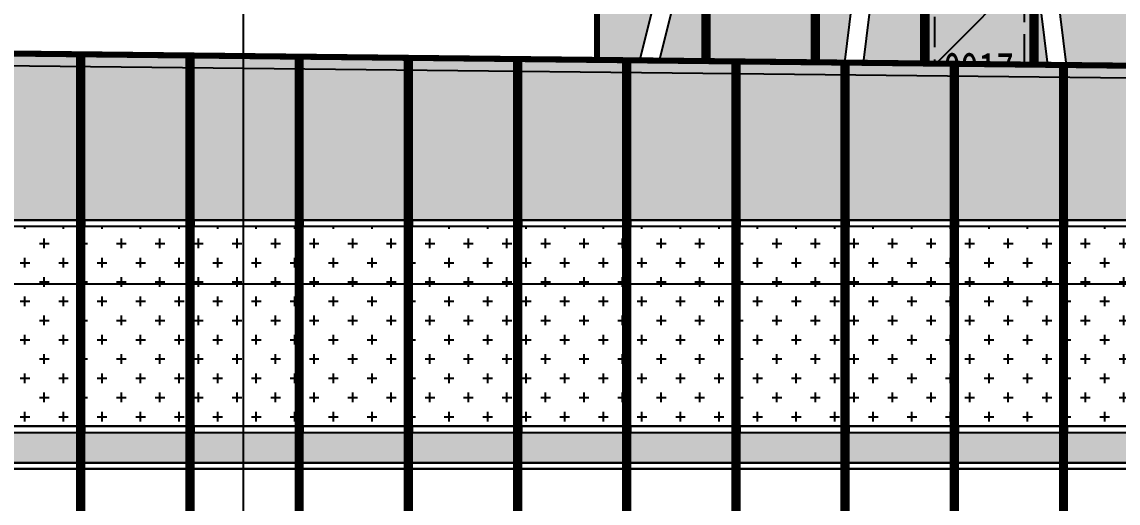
# Model space of a CAD drawing. Extents: x -483182 to 812890, y -390528 to -214858.
# Drawn here: x -4930 to 4095, y -313838 to -309870 of the extents above; entities that cross this region are included whole.
import ezdxf
from ezdxf.xclip import XClip

# ---------------------------------------------------------------- set-up
doc = ezdxf.new("R2010")
doc.units = 0
doc.header["$LTSCALE"] = 1000
doc.header["$MEASUREMENT"] = 0
doc.header["$XCLIPFRAME"] = 0
doc.linetypes.add('DASH', pattern=[0.35, 0.25, -0.1])
doc.layers.add('04-不打印_辅助线', color=165, linetype='Continuous', plot=False)
for name, color, linetype in [('05-填充_156', 156, 'Continuous'), ('05-填充_168', 168, 'Continuous'), ('05-填充_18', 18, 'Continuous'), ('05-填充_天正', 14, 'Continuous'), ('A-C_幕墙龙骨', 133, 'Continuous'), ('A-C_窗', 140, 'Continuous'), ('D-铝板', 181, 'Continuous'), ('E-立面轮廓', 241, 'Continuous')]:
    doc.layers.add(name, color=color, linetype=linetype)
doc.styles.get("Standard").update_dxf_attribs({"font": 'STXIHEI_0.TTF', "width": 0.75})
pattern_1 = [(0, (-32250.00310377719, 317429.4292192667), (158.75, 158.75), [79.375, -238.125]), (90, (-32210.31560377719, 317389.7417192667), (-158.75, 158.75), [79.375, -238.125])]
pattern_2 = [(0, (-32250.00310377718, 317429.4292192667), (158.75, 158.75), [79.375, -238.125]), (90, (-32210.31560377718, 317389.7417192667), (-158.75, 158.75), [79.375, -238.125])]

# ---------------------------------------------------------------- blocks, each defined once
blk = doc.blocks.new('kutfytd')
at = {"layer": '05-填充_18', "const_width": 60}
for points in [[(19070.99999999999, -7650), (19070.99999999999, -207.9389237212599)], [(19970, -7650), (19970, -217.7410889158491)], [(20868.99999999999, -7650), (20868.99999999999, -227.5432541103801)], [(21767.99999999999, -7650), (21767.99999999999, -237.3454193049693)], [(22666.99999999999, -7650), (22666.99999999999, -247.1475844995002)], [(23565.99999999999, -7650), (23565.99999999999, -256.9497496940894)], [(24465, -7650), (24465, -266.7519148886204)], [(25363.99999999999, -7650), (25363.99999999999, -276.5540800832096)], [(26262.99999999999, -7650), (26262.99999999999, -286.3562452777405)], [(27161.99999999999, -7650), (27161.99999999999, -296.1584104723297)]]:
    blk.add_lwpolyline(points, dxfattribs=at)
at = {"layer": 'A-C_幕墙龙骨'}
for p, q in [((19040.99999999999, -7650), (19040.99999999999, -207.6118214344606)), ((19100.99999999999, -7650), (19100.99999999999, -208.2660260081175)), ((19939.99999999999, -7650), (19939.99999999999, -217.4139866290498)), ((19999.99999999999, -7650), (19999.99999999999, -218.0681912026484)), ((20838.99999999999, -7650), (20838.99999999999, -227.2161518235807)), ((20898.99999999999, -7650), (20898.99999999999, -227.8703563972376)), ((21737.99999999999, -7650), (21737.99999999999, -237.0183170181699)), ((21797.99999999999, -7650), (21797.99999999999, -237.6725215917686)), ((22636.99999999999, -7650), (22636.99999999999, -246.8204822127009)), ((22696.99999999999, -7650), (22696.99999999999, -247.4746867862996)), ((23535.99999999999, -7650), (23535.99999999999, -256.6226474072901)), ((23595.99999999999, -7650), (23595.99999999999, -257.2768519808888)), ((24434.99999999999, -7650), (24434.99999999999, -266.424812601821)), ((24494.99999999999, -7650), (24494.99999999999, -267.0790171754197)), ((25333.99999999999, -7650), (25333.99999999999, -276.2269777964102)), ((25333.99999999999, -7650), (25333.99999999999, -276.2269777964102)), ((25393.99999999999, -7650), (25393.99999999999, -276.8811823700089)), ((25393.99999999999, -7650), (25393.99999999999, -276.8811823700089)), ((26232.99999999999, -7650), (26232.99999999999, -286.0291429909412)), ((26232.99999999999, -7650), (26232.99999999999, -286.0291429909412)), ((26292.99999999999, -7650), (26292.99999999999, -286.6833475645399)), ((26292.99999999999, -7650), (26292.99999999999, -286.6833475645399)), ((27131.99999999999, -7650), (27131.99999999999, -295.8313081855304)), ((27191.99999999999, -7650), (27191.99999999999, -296.4855127591291))]:
    blk.add_line(p, q, dxfattribs=at)
blk = doc.blocks.new('*U722')
blk.add_lwpolyline([(0, 0), (839.9999999999998, 0), (839.9999999999998, 1700), (0, 1700)], close=True)
blk.add_lwpolyline([(839.9999999999998, 1700), (0, 850), (839.9999999999998, 0)])
at = {"linetype": 'DASH'}
blk.add_lwpolyline([(50, 50), (789.9999999999998, 50), (789.9999999999998, 1650), (50, 1650)], close=True, dxfattribs=at)
at = {"layer": '04-不打印_辅助线', "width": 0.75}
blk.add_text('0917', height=285.4257641921397, dxfattribs=at).set_placement((121.4108805432404, 722.9881153245224))
blk = doc.blocks.new('A$C39D70C58')
at = {"layer": '05-填充_18'}
h = blk.add_hatch(color=256, dxfattribs=at)
h.dxf.hatch_style = 1
h.paths.add_polyline_path([(33730.82967362576, -4574.68333944201), (33150.91253644269, 2053.799869828217), (32996.50235823845, 2040.290729702334), (33575.0830093422, -4572.916373779066)])
h.paths.add_polyline_path([(30614.83913494795, -4573.058898780961), (32370.00000000003, 1977.290625049383), (32220.28149692522, 2017.407577040256), (30454.85765748983, -4571.243888625351)])
h.paths.add_polyline_path([(23895.25414885566, -4576.863637870818), (22230.31497377669, 1636.773955035605), (22080.59647070192, 1596.657003044733), (23734.29704456148, -4575.037559105025)])
h.paths.add_polyline_path([(21918.13758581682, -4577.625393754977), (21377.34100475564, 1603.707812929701), (21222.9308265514, 1590.198672803817), (21762.31910480265, -4575.037559105025)])
h.paths.add_polyline_path([(18644.4594366356, -4577.679666735581), (20163.11355795152, 1513.309327673924), (20012.71772037874, 1550.807221491938), (18485.37307550517, -4575.037559105025)])
h.paths.add_polyline_path([(15562.76617504613, -4577.257587180648), (13873.81126817537, 1312.828150036279), (13724.81570530494, 1270.104359884688), (15400.88317968063, -4575.037559105083)])
h.paths.add_polyline_path([(13475.06855620243, -4577.643180748855), (12653.86327694301, 1265.535999156011), (12500.37172628807, 1243.964168507198), (13318.17908622131, -4575.037559105083)])
h.paths.add_polyline_path([(10372.74420056901, -4577.3468238528), (10213.57485238735, -4575.037559105083), (11660.1891579291, 1227.01551574195), (11810.58499550188, 1189.517621923995)])
h.paths.add_polyline_path([(9420.611231942137, -4577.678633864387), (8215.172019941136, 1093.46697806177), (8063.559141827398, 1061.240665985039), (9261.587061968123, -4575.037559105083)])
h.paths.add_polyline_path([(5494.379026227936, -4577.760549499828), (7527.483766160716, 1008.148814855958), (7381.831409938895, 1061.161937071418), (5330.42255894604, -4575.037559105142)])
h.paths.add_polyline_path([(4050.162180543208, -4577.636432158586), (3376.867748006829, 905.9066744443262), (3223.023094502423, 887.0169262165437), (3893.679056110384, -4575.037559105142)])
h.paths.add_polyline_path([(2007.575330635445, -4577.625854448415), (2674.117937215648, 850.9280425506877), (2520.273283711242, 869.8177907784702), (1851.729110396525, -4575.037559105142)])
h.paths.add_polyline_path([(128.3171243199613, -4573.932647195586), (-30.76923681046173, -4571.29053956503), (1315.998430015054, 830.299540441134), (1466.39426758785, 792.8016466231784)])
h.paths.add_polyline_path([(16569.94946518991, 1392.492217795574), (15836.91113915099, -4577.625854448299), (15681.06491891207, -4575.037559105083), (16416.10481168551, 1411.381966023357)])
h.paths.add_polyline_path([(24576.6947180311, 1714.807182461838), (24730.5393715355, 1733.696930689621), (25505.37240665822, -4576.811731188034), (25348.99054277193, -4575.037559105025)])
h.paths.add_polyline_path([(33501.42309938351, 2030.43978963577), (33650.41866225394, 2073.163579787419), (35557.28593530616, -4576.872890742321), (35395.51324986925, -4575.037559104967)])
for points in [[(4050.162180543208, -4577.636432158586), (3376.867748006829, 905.9066744443262), (3223.023094502423, 887.0169262165437), (3893.679056110384, -4575.037559105142)], [(128.3171243199613, -4573.932647195586), (-30.76923681046173, -4571.29053956503), (1315.998430015054, 830.299540441134), (1466.39426758785, 792.8016466231784)], [(2007.575330635445, -4577.625854448415), (2674.117937215648, 850.9280425506877), (2520.273283711242, 869.8177907784702), (1851.729110396525, -4575.037559105142)]]:
    blk.add_lwpolyline(points, close=True)
blk = doc.blocks.new('thtsrhjuyt')
at = {"layer": '05-填充_18', "const_width": 60}
for points in [[(1800.000000000029, -5300), (1800.000000000029, 69.63826788624283)], [(2700.000000000029, -5300), (2700.000000000029, 104.4574018293642)], [(3600.000000000029, -5300), (3600.000000000029, 139.2765357725439)], [(900.0000000000291, -5300), (900.0000000000291, 34.81913394312141)]]:
    blk.add_lwpolyline(points, dxfattribs=at)
at = {"layer": 'A-C_幕墙龙骨'}
for points in [[(2670.000000000029, -5300), (2670.000000000029, 103.2967640312854)], [(2730.000000000029, -5300), (2730.000000000029, 105.6180396275013)], [(3570.000000000029, -5300), (3570.000000000029, 138.1158979744068)], [(3630.000000000029, -5300), (3630.000000000029, 140.4371735706227)], [(870.0000000000291, -5300), (870.0000000000291, 33.65849614504259)], [(930.0000000000291, -5300), (930.0000000000291, 35.97977174125845)], [(1770.000000000029, -5300), (1770.000000000029, 68.477630088164)], [(1830.000000000029, -5300), (1830.000000000029, 70.79890568437986)]]:
    blk.add_lwpolyline(points, dxfattribs=at)
at = {"layer": 'A-C_窗'}
blk.add_lwpolyline([(2.91038304567337e-11, -5300), (36187.00000000003, -5299.999999999825), (36187, 1400), (0, 0), (2.91038304567337e-11, -5300)], dxfattribs=at)
blk.add_blockref('*U722', (2730.000000000029, -4699.999999994936), dxfattribs=at)
at = {"layer": 'D-铝板'}
blk.add_blockref('A$C39D70C58', (0, -724.9624408948584), dxfattribs=at)
blk = doc.blocks.new('yktdujyfkiu22')
at = {"layer": '05-填充_156'}
h = blk.add_hatch(dxfattribs=at)
h.set_pattern_fill('CROSS', color=136, scale=100)
h.set_pattern_definition(pattern_1)
h.paths.add_polyline_path([(0, 5875.000000005064), (838.9999998811982, 5875.000000005064), (838.9999998811982, 4225.000000005064), (0, 4225.000000005064)])
h = blk.add_hatch(dxfattribs=at)
h.set_pattern_fill('CROSS', color=136, scale=100)
h.set_pattern_definition(pattern_1)
h.paths.add_polyline_path([(0, 875), (839, 875), (839, -150), (0, -150)])
at = {"layer": '05-填充_168'}
h = blk.add_hatch(color=256, dxfattribs=at)
h.dxf.hatch_style = 1
h.paths.add_polyline_path([(-1.187981979455799e-07, 4175.000000005064), (838.9999998811982, 4175.000000005064), (838.9999998811982, 3925.000000005064), (-1.187981979455799e-07, 3925.000000005064)])
h = blk.add_hatch(color=256, dxfattribs=at)
h.dxf.hatch_style = 1
h.paths.add_polyline_path([(0, 1175), (839, 1175), (839, 925), (0, 925)])
for points in [[(-1.781991159077734e-07, 5925.000000005064), (838.9999998217972, 5925.000000005064)], [(-1.781991159077734e-07, 5875.000000005064), (838.9999998217972, 5875.000000005064)], [(-1.781991159077734e-07, 5875.000000005064), (838.9999998217972, 5875.000000005064)], [(-1.187981979455799e-07, 4225.000000005064), (838.9999998811982, 4225.000000005064)], [(-1.187981979455799e-07, 4175.000000005064), (838.9999998811982, 4175.000000005064)], [(-1.187981979455799e-07, 3925.000000005064), (838.9999998811982, 3925.000000005064)], [(-1.187981979455799e-07, 3875.000000005064), (838.9999998811982, 3875.000000005064)], [(0, 1800), (839, 1800)], [(0, 1225), (839, 1225)], [(0, 1175), (839, 1175)], [(0, 925), (839, 925)], [(0, 875), (839, 875)]]:
    blk.add_lwpolyline(points)
for points in [[(-1.781991159077734e-07, 5875.000000005064), (838.9999998217972, 5875.000000005064), (838.9999998217972, 5925.000000005064), (-1.781991159077734e-07, 5925.000000005064)], [(0, 5875.000000005064), (838.9999998811982, 5875.000000005064), (838.9999998811982, 4225.000000005064), (0, 4225.000000005064)], [(-1.187981979455799e-07, 4175.000000005064), (838.9999998811982, 4175.000000005064), (838.9999998811982, 4225.000000005064), (-1.187981979455799e-07, 4225.000000005064)], [(-1.187981979455799e-07, 4175.000000005064), (838.9999998811982, 4175.000000005064), (838.9999998811982, 3925.000000005064), (-1.187981979455799e-07, 3925.000000005064)], [(838.9999998811982, 3875.000000005064), (-1.187981979455799e-07, 3875.000000005064), (-1.187981979455799e-07, 3925.000000005064), (838.9999998811982, 3925.000000005064)], [(0, 1175), (839, 1175), (839, 1225), (0, 1225)], [(0, 1175), (839, 1175), (839, 925), (0, 925)], [(839, 875), (0, 875), (0, 925), (839, 925)], [(0, 875), (839, 875), (839, -150), (0, -150)]]:
    blk.add_lwpolyline(points, close=True)
blk = doc.blocks.new('yktdujyfkiu21')
at = {"layer": '05-填充_156'}
h = blk.add_hatch(dxfattribs=at)
h.set_pattern_fill('CROSS', color=136, scale=100)
h.set_pattern_definition(pattern_1)
h.paths.add_polyline_path([(0, 5875.000000005064), (838.9999998811982, 5875.000000005064), (838.9999998811982, 4225.000000005064), (0, 4225.000000005064)])
h = blk.add_hatch(dxfattribs=at)
h.set_pattern_fill('CROSS', color=136, scale=100)
h.set_pattern_definition(pattern_1)
h.paths.add_polyline_path([(0, 875), (839, 875), (839, -150), (0, -150)])
at = {"layer": '05-填充_168'}
h = blk.add_hatch(color=256, dxfattribs=at)
h.dxf.hatch_style = 1
h.paths.add_polyline_path([(-1.187981979455799e-07, 4175.000000005064), (838.9999998811982, 4175.000000005064), (838.9999998811982, 3925.000000005064), (-1.187981979455799e-07, 3925.000000005064)])
h = blk.add_hatch(color=256, dxfattribs=at)
h.dxf.hatch_style = 1
h.paths.add_polyline_path([(0, 1175), (839, 1175), (839, 925), (0, 925)])
for points in [[(-1.781991159077734e-07, 5925.000000005064), (838.9999998217972, 5925.000000005064)], [(-1.781991159077734e-07, 5875.000000005064), (838.9999998217972, 5875.000000005064)], [(-1.781991159077734e-07, 5875.000000005064), (838.9999998217972, 5875.000000005064)], [(-1.187981979455799e-07, 4225.000000005064), (838.9999998811982, 4225.000000005064)], [(-1.187981979455799e-07, 4175.000000005064), (838.9999998811982, 4175.000000005064)], [(-1.187981979455799e-07, 3925.000000005064), (838.9999998811982, 3925.000000005064)], [(-1.187981979455799e-07, 3875.000000005064), (838.9999998811982, 3875.000000005064)], [(0, 1800), (839, 1800)], [(0, 1225), (839, 1225)], [(0, 1175), (839, 1175)], [(0, 925), (839, 925)], [(0, 875), (839, 875)]]:
    blk.add_lwpolyline(points)
for points in [[(-1.781991159077734e-07, 5875.000000005064), (838.9999998217972, 5875.000000005064), (838.9999998217972, 5925.000000005064), (-1.781991159077734e-07, 5925.000000005064)], [(0, 5875.000000005064), (838.9999998811982, 5875.000000005064), (838.9999998811982, 4225.000000005064), (0, 4225.000000005064)], [(-1.187981979455799e-07, 4175.000000005064), (838.9999998811982, 4175.000000005064), (838.9999998811982, 4225.000000005064), (-1.187981979455799e-07, 4225.000000005064)], [(-1.187981979455799e-07, 4175.000000005064), (838.9999998811982, 4175.000000005064), (838.9999998811982, 3925.000000005064), (-1.187981979455799e-07, 3925.000000005064)], [(838.9999998811982, 3875.000000005064), (-1.187981979455799e-07, 3875.000000005064), (-1.187981979455799e-07, 3925.000000005064), (838.9999998811982, 3925.000000005064)], [(0, 1175), (839, 1175), (839, 1225), (0, 1225)], [(0, 1175), (839, 1175), (839, 925), (0, 925)], [(839, 875), (0, 875), (0, 925), (839, 925)], [(0, 875), (839, 875), (839, -150), (0, -150)]]:
    blk.add_lwpolyline(points, close=True)
blk = doc.blocks.new('yktdujyfkiu23')
at = {"layer": '05-填充_156'}
h = blk.add_hatch(dxfattribs=at)
h.set_pattern_fill('CROSS', color=136, scale=100)
h.set_pattern_definition(pattern_1)
h.paths.add_polyline_path([(0, 5875.000000005064), (838.9999998811982, 5875.000000005064), (838.9999998811982, 4225.000000005064), (0, 4225.000000005064)])
h = blk.add_hatch(dxfattribs=at)
h.set_pattern_fill('CROSS', color=136, scale=100)
h.set_pattern_definition(pattern_1)
h.paths.add_polyline_path([(0, 875), (839, 875), (839, -150), (0, -150)])
at = {"layer": '05-填充_168'}
h = blk.add_hatch(color=256, dxfattribs=at)
h.dxf.hatch_style = 1
h.paths.add_polyline_path([(-1.187981979455799e-07, 4175.000000005064), (838.9999998811982, 4175.000000005064), (838.9999998811982, 3925.000000005064), (-1.187981979455799e-07, 3925.000000005064)])
h = blk.add_hatch(color=256, dxfattribs=at)
h.dxf.hatch_style = 1
h.paths.add_polyline_path([(0, 1175), (839, 1175), (839, 925), (0, 925)])
for points in [[(-1.781991159077734e-07, 5925.000000005064), (838.9999998217972, 5925.000000005064)], [(-1.781991159077734e-07, 5875.000000005064), (838.9999998217972, 5875.000000005064)], [(-1.781991159077734e-07, 5875.000000005064), (838.9999998217972, 5875.000000005064)], [(-1.187981979455799e-07, 4225.000000005064), (838.9999998811982, 4225.000000005064)], [(-1.187981979455799e-07, 4175.000000005064), (838.9999998811982, 4175.000000005064)], [(-1.187981979455799e-07, 3925.000000005064), (838.9999998811982, 3925.000000005064)], [(-1.187981979455799e-07, 3875.000000005064), (838.9999998811982, 3875.000000005064)], [(0, 1800), (839, 1800)], [(0, 1225), (839, 1225)], [(0, 1175), (839, 1175)], [(0, 925), (839, 925)], [(0, 875), (839, 875)]]:
    blk.add_lwpolyline(points)
for points in [[(-1.781991159077734e-07, 5875.000000005064), (838.9999998217972, 5875.000000005064), (838.9999998217972, 5925.000000005064), (-1.781991159077734e-07, 5925.000000005064)], [(0, 5875.000000005064), (838.9999998811982, 5875.000000005064), (838.9999998811982, 4225.000000005064), (0, 4225.000000005064)], [(-1.187981979455799e-07, 4175.000000005064), (838.9999998811982, 4175.000000005064), (838.9999998811982, 4225.000000005064), (-1.187981979455799e-07, 4225.000000005064)], [(-1.187981979455799e-07, 4175.000000005064), (838.9999998811982, 4175.000000005064), (838.9999998811982, 3925.000000005064), (-1.187981979455799e-07, 3925.000000005064)], [(838.9999998811982, 3875.000000005064), (-1.187981979455799e-07, 3875.000000005064), (-1.187981979455799e-07, 3925.000000005064), (838.9999998811982, 3925.000000005064)], [(0, 1175), (839, 1175), (839, 1225), (0, 1225)], [(0, 1175), (839, 1175), (839, 925), (0, 925)], [(839, 875), (0, 875), (0, 925), (839, 925)], [(0, 875), (839, 875), (839, -150), (0, -150)]]:
    blk.add_lwpolyline(points, close=True)
blk = doc.blocks.new('yktdujyfkiu24')
at = {"layer": '05-填充_156'}
h = blk.add_hatch(dxfattribs=at)
h.set_pattern_fill('CROSS', color=136, scale=100)
h.set_pattern_definition(pattern_1)
h.paths.add_polyline_path([(0, 5875.000000005064), (838.9999998811982, 5875.000000005064), (838.9999998811982, 4225.000000005064), (0, 4225.000000005064)])
h = blk.add_hatch(dxfattribs=at)
h.set_pattern_fill('CROSS', color=136, scale=100)
h.set_pattern_definition(pattern_1)
h.paths.add_polyline_path([(0, 875), (839, 875), (839, -150), (0, -150)])
at = {"layer": '05-填充_168'}
h = blk.add_hatch(color=256, dxfattribs=at)
h.dxf.hatch_style = 1
h.paths.add_polyline_path([(-1.187981979455799e-07, 4175.000000005064), (838.9999998811982, 4175.000000005064), (838.9999998811982, 3925.000000005064), (-1.187981979455799e-07, 3925.000000005064)])
h = blk.add_hatch(color=256, dxfattribs=at)
h.dxf.hatch_style = 1
h.paths.add_polyline_path([(0, 1175), (839, 1175), (839, 925), (0, 925)])
for points in [[(-1.781991159077734e-07, 5925.000000005064), (838.9999998217972, 5925.000000005064)], [(-1.781991159077734e-07, 5875.000000005064), (838.9999998217972, 5875.000000005064)], [(-1.781991159077734e-07, 5875.000000005064), (838.9999998217972, 5875.000000005064)], [(-1.187981979455799e-07, 4225.000000005064), (838.9999998811982, 4225.000000005064)], [(-1.187981979455799e-07, 4175.000000005064), (838.9999998811982, 4175.000000005064)], [(-1.187981979455799e-07, 3925.000000005064), (838.9999998811982, 3925.000000005064)], [(-1.187981979455799e-07, 3875.000000005064), (838.9999998811982, 3875.000000005064)], [(0, 1800), (839, 1800)], [(0, 1225), (839, 1225)], [(0, 1175), (839, 1175)], [(0, 925), (839, 925)], [(0, 875), (839, 875)]]:
    blk.add_lwpolyline(points)
for points in [[(-1.781991159077734e-07, 5875.000000005064), (838.9999998217972, 5875.000000005064), (838.9999998217972, 5925.000000005064), (-1.781991159077734e-07, 5925.000000005064)], [(0, 5875.000000005064), (838.9999998811982, 5875.000000005064), (838.9999998811982, 4225.000000005064), (0, 4225.000000005064)], [(-1.187981979455799e-07, 4175.000000005064), (838.9999998811982, 4175.000000005064), (838.9999998811982, 4225.000000005064), (-1.187981979455799e-07, 4225.000000005064)], [(-1.187981979455799e-07, 4175.000000005064), (838.9999998811982, 4175.000000005064), (838.9999998811982, 3925.000000005064), (-1.187981979455799e-07, 3925.000000005064)], [(838.9999998811982, 3875.000000005064), (-1.187981979455799e-07, 3875.000000005064), (-1.187981979455799e-07, 3925.000000005064), (838.9999998811982, 3925.000000005064)], [(0, 1175), (839, 1175), (839, 1225), (0, 1225)], [(0, 1175), (839, 1175), (839, 925), (0, 925)], [(839, 875), (0, 875), (0, 925), (839, 925)], [(0, 875), (839, 875), (839, -150), (0, -150)]]:
    blk.add_lwpolyline(points, close=True)
blk = doc.blocks.new('yktdujyfkiu25')
at = {"layer": '05-填充_156'}
h = blk.add_hatch(dxfattribs=at)
h.set_pattern_fill('CROSS', color=136, scale=100)
h.set_pattern_definition(pattern_1)
h.paths.add_polyline_path([(0, 5875.000000005064), (838.9999998811982, 5875.000000005064), (838.9999998811982, 4225.000000005064), (0, 4225.000000005064)])
h = blk.add_hatch(dxfattribs=at)
h.set_pattern_fill('CROSS', color=136, scale=100)
h.set_pattern_definition(pattern_1)
h.paths.add_polyline_path([(0, 875), (839, 875), (839, -150), (0, -150)])
at = {"layer": '05-填充_168'}
h = blk.add_hatch(color=256, dxfattribs=at)
h.dxf.hatch_style = 1
h.paths.add_polyline_path([(-1.187981979455799e-07, 4175.000000005064), (838.9999998811982, 4175.000000005064), (838.9999998811982, 3925.000000005064), (-1.187981979455799e-07, 3925.000000005064)])
h = blk.add_hatch(color=256, dxfattribs=at)
h.dxf.hatch_style = 1
h.paths.add_polyline_path([(0, 1175), (839, 1175), (839, 925), (0, 925)])
for points in [[(-1.781991159077734e-07, 5925.000000005064), (838.9999998217972, 5925.000000005064)], [(-1.781991159077734e-07, 5875.000000005064), (838.9999998217972, 5875.000000005064)], [(-1.781991159077734e-07, 5875.000000005064), (838.9999998217972, 5875.000000005064)], [(-1.187981979455799e-07, 4225.000000005064), (838.9999998811982, 4225.000000005064)], [(-1.187981979455799e-07, 4175.000000005064), (838.9999998811982, 4175.000000005064)], [(-1.187981979455799e-07, 3925.000000005064), (838.9999998811982, 3925.000000005064)], [(-1.187981979455799e-07, 3875.000000005064), (838.9999998811982, 3875.000000005064)], [(0, 1800), (839, 1800)], [(0, 1225), (839, 1225)], [(0, 1175), (839, 1175)], [(0, 925), (839, 925)], [(0, 875), (839, 875)]]:
    blk.add_lwpolyline(points)
for points in [[(-1.781991159077734e-07, 5875.000000005064), (838.9999998217972, 5875.000000005064), (838.9999998217972, 5925.000000005064), (-1.781991159077734e-07, 5925.000000005064)], [(0, 5875.000000005064), (838.9999998811982, 5875.000000005064), (838.9999998811982, 4225.000000005064), (0, 4225.000000005064)], [(-1.187981979455799e-07, 4175.000000005064), (838.9999998811982, 4175.000000005064), (838.9999998811982, 4225.000000005064), (-1.187981979455799e-07, 4225.000000005064)], [(-1.187981979455799e-07, 4175.000000005064), (838.9999998811982, 4175.000000005064), (838.9999998811982, 3925.000000005064), (-1.187981979455799e-07, 3925.000000005064)], [(838.9999998811982, 3875.000000005064), (-1.187981979455799e-07, 3875.000000005064), (-1.187981979455799e-07, 3925.000000005064), (838.9999998811982, 3925.000000005064)], [(0, 1175), (839, 1175), (839, 1225), (0, 1225)], [(0, 1175), (839, 1175), (839, 925), (0, 925)], [(839, 875), (0, 875), (0, 925), (839, 925)], [(0, 875), (839, 875), (839, -150), (0, -150)]]:
    blk.add_lwpolyline(points, close=True)
blk = doc.blocks.new('yktdujyfkiu26')
at = {"layer": '05-填充_156'}
h = blk.add_hatch(dxfattribs=at)
h.set_pattern_fill('CROSS', color=136, scale=100)
h.set_pattern_definition(pattern_1)
h.paths.add_polyline_path([(0, 5875.000000005064), (838.9999998811982, 5875.000000005064), (838.9999998811982, 4225.000000005064), (0, 4225.000000005064)])
h = blk.add_hatch(dxfattribs=at)
h.set_pattern_fill('CROSS', color=136, scale=100)
h.set_pattern_definition(pattern_1)
h.paths.add_polyline_path([(0, 875), (839, 875), (839, -150), (0, -150)])
at = {"layer": '05-填充_168'}
h = blk.add_hatch(color=256, dxfattribs=at)
h.dxf.hatch_style = 1
h.paths.add_polyline_path([(-1.187981979455799e-07, 4175.000000005064), (838.9999998811982, 4175.000000005064), (838.9999998811982, 3925.000000005064), (-1.187981979455799e-07, 3925.000000005064)])
h = blk.add_hatch(color=256, dxfattribs=at)
h.dxf.hatch_style = 1
h.paths.add_polyline_path([(0, 1175), (839, 1175), (839, 925), (0, 925)])
for points in [[(-1.781991159077734e-07, 5925.000000005064), (838.9999998217972, 5925.000000005064)], [(-1.781991159077734e-07, 5875.000000005064), (838.9999998217972, 5875.000000005064)], [(-1.781991159077734e-07, 5875.000000005064), (838.9999998217972, 5875.000000005064)], [(-1.187981979455799e-07, 4225.000000005064), (838.9999998811982, 4225.000000005064)], [(-1.187981979455799e-07, 4175.000000005064), (838.9999998811982, 4175.000000005064)], [(-1.187981979455799e-07, 3925.000000005064), (838.9999998811982, 3925.000000005064)], [(-1.187981979455799e-07, 3875.000000005064), (838.9999998811982, 3875.000000005064)], [(0, 1800), (839, 1800)], [(0, 1225), (839, 1225)], [(0, 1175), (839, 1175)], [(0, 925), (839, 925)], [(0, 875), (839, 875)]]:
    blk.add_lwpolyline(points)
for points in [[(-1.781991159077734e-07, 5875.000000005064), (838.9999998217972, 5875.000000005064), (838.9999998217972, 5925.000000005064), (-1.781991159077734e-07, 5925.000000005064)], [(0, 5875.000000005064), (838.9999998811982, 5875.000000005064), (838.9999998811982, 4225.000000005064), (0, 4225.000000005064)], [(-1.187981979455799e-07, 4175.000000005064), (838.9999998811982, 4175.000000005064), (838.9999998811982, 4225.000000005064), (-1.187981979455799e-07, 4225.000000005064)], [(-1.187981979455799e-07, 4175.000000005064), (838.9999998811982, 4175.000000005064), (838.9999998811982, 3925.000000005064), (-1.187981979455799e-07, 3925.000000005064)], [(838.9999998811982, 3875.000000005064), (-1.187981979455799e-07, 3875.000000005064), (-1.187981979455799e-07, 3925.000000005064), (838.9999998811982, 3925.000000005064)], [(0, 1175), (839, 1175), (839, 1225), (0, 1225)], [(0, 1175), (839, 1175), (839, 925), (0, 925)], [(839, 875), (0, 875), (0, 925), (839, 925)], [(0, 875), (839, 875), (839, -150), (0, -150)]]:
    blk.add_lwpolyline(points, close=True)
blk = doc.blocks.new('yktdujyfkiu27')
at = {"layer": '05-填充_156'}
h = blk.add_hatch(dxfattribs=at)
h.set_pattern_fill('CROSS', color=136, scale=100)
h.set_pattern_definition(pattern_2)
h.paths.add_polyline_path([(0, 5875.000000005064), (838.9999998811982, 5875.000000005064), (838.9999998811982, 4225.000000005064), (0, 4225.000000005064)])
h = blk.add_hatch(dxfattribs=at)
h.set_pattern_fill('CROSS', color=136, scale=100)
h.set_pattern_definition(pattern_2)
h.paths.add_polyline_path([(0, 875), (839, 875), (839, -150), (0, -150)])
at = {"layer": '05-填充_168'}
h = blk.add_hatch(color=256, dxfattribs=at)
h.dxf.hatch_style = 1
h.paths.add_polyline_path([(-1.187981979455799e-07, 4175.000000005064), (838.9999998811982, 4175.000000005064), (838.9999998811982, 3925.000000005064), (-1.187981979455799e-07, 3925.000000005064)])
h = blk.add_hatch(color=256, dxfattribs=at)
h.dxf.hatch_style = 1
h.paths.add_polyline_path([(0, 1175), (839, 1175), (839, 925), (0, 925)])
for points in [[(-1.781991159077734e-07, 5925.000000005064), (838.9999998217972, 5925.000000005064)], [(-1.781991159077734e-07, 5875.000000005064), (838.9999998217972, 5875.000000005064)], [(-1.781991159077734e-07, 5875.000000005064), (838.9999998217972, 5875.000000005064)], [(-1.187981979455799e-07, 4225.000000005064), (838.9999998811982, 4225.000000005064)], [(-1.187981979455799e-07, 4175.000000005064), (838.9999998811982, 4175.000000005064)], [(-1.187981979455799e-07, 3925.000000005064), (838.9999998811982, 3925.000000005064)], [(-1.187981979455799e-07, 3875.000000005064), (838.9999998811982, 3875.000000005064)], [(0, 1800), (839, 1800)], [(0, 1225), (839, 1225)], [(0, 1175), (839, 1175)], [(0, 925), (839, 925)], [(0, 875), (839, 875)]]:
    blk.add_lwpolyline(points)
for points in [[(-1.781991159077734e-07, 5875.000000005064), (838.9999998217972, 5875.000000005064), (838.9999998217972, 5925.000000005064), (-1.781991159077734e-07, 5925.000000005064)], [(0, 5875.000000005064), (838.9999998811982, 5875.000000005064), (838.9999998811982, 4225.000000005064), (0, 4225.000000005064)], [(-1.187981979455799e-07, 4175.000000005064), (838.9999998811982, 4175.000000005064), (838.9999998811982, 4225.000000005064), (-1.187981979455799e-07, 4225.000000005064)], [(-1.187981979455799e-07, 4175.000000005064), (838.9999998811982, 4175.000000005064), (838.9999998811982, 3925.000000005064), (-1.187981979455799e-07, 3925.000000005064)], [(838.9999998811982, 3875.000000005064), (-1.187981979455799e-07, 3875.000000005064), (-1.187981979455799e-07, 3925.000000005064), (838.9999998811982, 3925.000000005064)], [(0, 1175), (839, 1175), (839, 1225), (0, 1225)], [(0, 1175), (839, 1175), (839, 925), (0, 925)], [(839, 875), (0, 875), (0, 925), (839, 925)], [(0, 875), (839, 875), (839, -150), (0, -150)]]:
    blk.add_lwpolyline(points, close=True)

msp = doc.modelspace()

# ---------------------------------------------------------------- hatches: boundary and pattern name
at = {"layer": '05-填充_18'}
h = msp.add_hatch(color=256, dxfattribs=at)
h.dxf.hatch_style = 1
h.paths.add_polyline_path([(-23514.99689622279, -309929.4292192667), (-23514.99689622279, -310029.4292192667), (22342.21843109484, -310529.4292192677), (22342.21843109484, -310429.4292192677)])
at = {"layer": '05-填充_天正'}
h = msp.add_hatch(dxfattribs=at)
h.set_pattern_fill('AR-CONC', color=256, scale=200)
h.set_pattern_definition([(49.99999999999999, (0, 0), (364.369337992008, -31.87817107780615), [38.1, -419.1]), (355, (0, 0), (-70.48565195133396, 382.1132857643599), [30.48, -335.28]), (100.451, (30.364, -2.6565), (293.8850033319185, 350.2333756405837), [32.38, -356.18]), (46.18420000000002, (0, 101.6), (542.1580817842598, -84.08465586545427), [57.14999999999999, -628.6499999999999]), (96.6356, (45.1798, 94.59299999999999), (474.8084689324743, 494.8511117800985), [48.57, -534.27]), (351.1840000000001, (0, 101.6), (474.8092116278678, 494.8502357211955), [45.72, -502.92]), (21, (50.8, 76.2), (303.2297596707666, -204.531037033525), [38.1, -419.1]), (326.0000000000001, (50.8, 76.2), (123.6040566952941, 368.3759322446385), [30.48, -335.28]), (71.4514, (76.069, 59.1558), (426.8329815402489, 163.8457154321149), [32.38, -356.18]), (37.50000000000001, (0, 0), (6.17720650118364, 169.1100777463062), [0, -331.216, 0, -340.36, 0, -336.55]), (7.499999999999999, (0, 0), (133.6393250206115, 200.361149636239), [0, -194.056, 0, -323.596, 0, -128.27]), (327.5, (-113.284, 0), (271.1811903337428, -11.45748798534687), [0, -127, 0, -396.24, 0, -525.78]), (317.5, (-164.084, 0), (296.2583627720361, 50.85298206666607), [0, -165.1, 0, -263.144, 0, -373.38])])
h.paths.add_polyline_path([(-22453.996896401, -311504.4292192617), (-22453.99689622279, -309940.9977368101), (-23514.99689622279, -309929.4292192667), (-23514.99689622279, -311504.4292192617)])
h.paths.add_polyline_path([(-22393.99689622279, -311504.4292192617), (-21554.9968962228, -311504.4292192617), (-21554.99689622279, -309950.7999020046), (-22393.99689622279, -309941.6519413837)])
h.paths.add_polyline_path([(-20655.9968962228, -311504.4292192617), (-20655.99689622279, -309960.6020671992), (-21494.99689622279, -309951.4541065782), (-21494.99689622279, -311504.4292192617)])
h.paths.add_polyline_path([(-20595.99689622279, -311504.4292192617), (-19756.9968962228, -311504.4292192617), (-19756.99689622279, -309970.4042323937), (-20595.99689622279, -309961.2562717728)])
h.paths.add_polyline_path([(-18857.9968962228, -311504.4292192617), (-18857.99689622279, -309980.2063975883), (-19696.99689622279, -309971.0584369673), (-19696.99689622279, -311504.4292192617)])
h.paths.add_polyline_path([(-18797.99689622279, -311504.4292192617), (-17958.9968962228, -311504.4292192617), (-17958.99689622279, -309990.0085627828), (-18797.99689622279, -309980.8606021619)])
h.paths.add_polyline_path([(-17059.9968962228, -311504.4292192617), (-17059.99689622279, -309999.8107279774), (-17898.99689622279, -309990.6627673564), (-17898.99689622279, -311504.4292192617)])
h.paths.add_polyline_path([(-16999.99689622279, -311504.4292192617), (-16160.9968962228, -311504.4292192617), (-16160.99689622279, -310009.612893172), (-16999.99689622279, -310000.464932551)])
h.paths.add_polyline_path([(-15261.9968962228, -311504.4292192617), (-15261.99689622279, -310019.4150583665), (-16100.99689622279, -310010.2670977456), (-16100.99689622279, -311504.4292192617)])
h.paths.add_polyline_path([(-14362.9968962228, -311504.4292192617), (-14362.99689622279, -310029.2172235611), (-15201.99689622279, -310020.0692629401), (-15201.99689622279, -311504.4292192617)])
h.paths.add_polyline_path([(-13463.9968962228, -311504.4292192617), (-13463.99689622279, -310039.0193887557), (-14302.99689622279, -310029.8714281347), (-14302.99689622279, -311504.4292192617)])
h.paths.add_polyline_path([(-12564.9968962228, -311504.4292192617), (-12564.99689622279, -310048.8215539502), (-13403.99689622279, -310039.6735933293), (-13403.99689622279, -311504.4292192617)])
h.paths.add_polyline_path([(-11665.9968962228, -311504.4292192617), (-11665.99689622279, -310058.6237191448), (-12504.99689622279, -310049.4757585238), (-12504.99689622279, -311504.4292192617)])
h.paths.add_polyline_path([(-10766.9968962228, -311504.4292192617), (-10766.99689622279, -310068.4258843393), (-11605.99689622279, -310059.2779237184), (-11605.99689622279, -311504.4292192617)])
h.paths.add_polyline_path([(-9867.996896222798, -311504.4292192617), (-9867.996896222794, -310078.2280495338), (-10706.99689622279, -310069.0800889129), (-10706.99689622279, -311504.4292192617)])
h.paths.add_polyline_path([(-9807.996896222794, -311504.4292192617), (-8968.996896222798, -311504.4292192617), (-8968.996896222794, -310088.0302147284), (-9807.996896222794, -310078.8822541075)])
h.paths.add_polyline_path([(-8069.996896222798, -311504.4292192617), (-8069.996896222794, -310097.832379923), (-8908.996896222794, -310088.684419302), (-8908.996896222794, -311504.4292192617)])
h.paths.add_polyline_path([(-7170.996896222798, -311504.4292192617), (-7170.996896222794, -310107.6345451176), (-8009.996896222794, -310098.4865844966), (-8009.996896222794, -311504.4292192617)])
h.paths.add_polyline_path([(-6271.996896222798, -311504.4292192617), (-6271.996896222794, -310117.4367103121), (-7110.996896222794, -310108.2887496912), (-7110.996896222794, -311504.4292192617)])
h.paths.add_polyline_path([(-5372.996896222798, -311504.4292192617), (-5372.996896222794, -310127.2388755067), (-6211.996896222794, -310118.0909148857), (-6211.996896222794, -311504.4292192617)])
h.paths.add_polyline_path([(-4473.996896222798, -311504.4292192617), (-4473.996896222794, -310137.0410407012), (-5312.996896222794, -310127.8930800803), (-5312.996896222794, -311504.4292192617)])
h.paths.add_polyline_path([(-3574.996896222798, -311504.4292192617), (-3574.996896222794, -310146.8432058958), (-4413.996896222794, -310137.6952452749), (-4413.996896222794, -311504.4292192617)])
h.paths.add_polyline_path([(-3514.996896222794, -311504.4292192617), (-2675.996896222798, -311504.4292192617), (-2675.996896222794, -310156.6453710903), (-3514.996896222794, -310147.4974104694)])
h.paths.add_polyline_path([(-1776.996896222798, -311504.4292192617), (-1776.996896222794, -310166.4475362849), (-2615.996896222794, -310157.299575664), (-2615.996896222794, -311504.4292192617)])
h.paths.add_polyline_path([(-877.9968962227977, -311504.4292192617), (-877.996896222794, -310176.2497014794), (-1716.996896222794, -310167.1017408585), (-1716.996896222794, -311504.4292192617)])
h.paths.add_polyline_path([(21.00310377720234, -311504.4292192617), (21.00310377720598, -310186.051866674), (-817.996896222794, -310176.903906053), (-817.996896222794, -311504.4292192617)])
h.paths.add_polyline_path([(920.0031037772023, -311504.4292192617), (920.003103777206, -310195.8540318686), (81.00310377720598, -310186.7060712476), (81.00310377720598, -311504.4292192617)])
h.paths.add_polyline_path([(1819.003103777202, -311504.4292192617), (1819.003103777206, -310205.6561970632), (980.003103777206, -310196.5082364422), (980.003103777206, -311504.4292192617)])
h.paths.add_polyline_path([(2718.003103777202, -311504.4292192617), (2718.003103777206, -310215.4583622577), (1879.003103777206, -310206.3104016368), (1879.003103777206, -311504.4292192617)])
h.paths.add_polyline_path([(3617.003103777202, -311504.4292192617), (3617.003103777206, -310225.2605274523), (2778.003103777206, -310216.1125668313), (2778.003103777206, -311504.4292192617)])
h.paths.add_polyline_path([(4516.003103777202, -311504.4292192617), (4516.003103777206, -310235.0626926468), (3677.003103777206, -310225.9147320259), (3677.003103777206, -311504.4292192617)])
h.paths.add_polyline_path([(5415.003103955401, -311504.4292192617), (5415.003103777206, -310244.8648578414), (4576.003103777206, -310235.7168972204), (4576.003103955405, -311504.4292192617)])
h.paths.add_polyline_path([(6314.003103599003, -311504.4292192617), (6314.003103777206, -310254.6670230359), (5475.003103777206, -310245.519062415), (5475.003103599007, -311504.4292192617)])
h.paths.add_polyline_path([(7213.003103599003, -311504.4292192617), (7213.003103777206, -310264.4691882305), (6374.003103777206, -310255.3212276095), (6374.003103599007, -311504.4292192617)])
h.paths.add_polyline_path([(8112.003103599003, -311504.4292192617), (8112.003103777206, -310274.2713534251), (7273.003103777206, -310265.1233928041), (7273.003103599007, -311504.4292192617)])
h.paths.add_polyline_path([(9011.003103599003, -311504.4292192617), (9011.003103777206, -310284.0735186196), (8172.003103777206, -310274.9255579986), (8172.003103777206, -311504.4292192617)])
h.paths.add_polyline_path([(9910.003103599003, -311504.4292192617), (9910.003103777206, -310293.8756838142), (9071.003103777206, -310284.7277231932), (9071.003103599007, -311504.4292192617)])
h.paths.add_polyline_path([(10809.003103599, -311504.4292192617), (10809.00310377721, -310303.6778490088), (9970.003103777206, -310294.5298883878), (9970.003103599007, -311504.4292192617)])
h.paths.add_polyline_path([(11708.003103599, -311504.4292192617), (11708.00310377721, -310313.4800142033), (10869.00310377721, -310304.3320535824), (10869.00310359901, -311504.4292192617)])
h.paths.add_polyline_path([(12607.003103599, -311504.4292192617), (12607.00310377721, -310323.2821793979), (11768.00310377721, -310314.1342187769), (11768.00310359901, -311504.4292192617)])
h.paths.add_polyline_path([(13506.003103599, -311504.4292192617), (13506.00310377721, -310333.0843445924), (12667.00310377721, -310323.9363839715), (12667.00310359901, -311504.4292192617)])
h.paths.add_polyline_path([(14405.003103599, -311504.4292192617), (14405.00310377721, -310342.886509787), (13566.00310377721, -310333.738549166), (13566.00310359901, -311504.4292192617)])
h.paths.add_polyline_path([(15304.003103599, -311504.4292192617), (15304.00310377721, -310352.6886749815), (14465.00310377721, -310343.5407143606), (14465.00310359901, -311504.4292192617)])
h.paths.add_polyline_path([(15364.00310359901, -311504.4292192617), (16203.003103599, -311504.4292192617), (16203.00310377721, -310362.4908401761), (15364.00310377721, -310353.3428795551)])
h.paths.add_polyline_path([(17102.003103599, -311504.4292192617), (17102.00310377721, -310372.2930053707), (16263.00310377721, -310363.1450447497), (16263.00310359901, -311504.4292192617)])
h.paths.add_polyline_path([(18001.003103599, -311504.4292192617), (18001.00310377721, -310382.0951705652), (17162.00310377721, -310372.9472099443), (17162.00310359901, -311504.4292192617)])
h.paths.add_polyline_path([(18900.003103599, -311504.4292192617), (18900.00310377721, -310391.8973357598), (18061.00310377721, -310382.7493751388), (18061.00310359901, -311504.4292192617)])
h.paths.add_polyline_path([(19799.003103599, -311504.4292192617), (19799.00310377721, -310401.6995009543), (18960.00310377721, -310392.5515403334), (18960.00310359901, -311504.4292192617)])
h.paths.add_polyline_path([(20698.003103599, -311504.4292192617), (20698.00310377721, -310411.5016661489), (19859.00310377721, -310402.353705528), (19859.00310359901, -311504.4292192617)])
h.paths.add_polyline_path([(21597.003103599, -311504.4292192617), (21597.00310377721, -310421.3038313434), (20758.00310377721, -310412.1558707225), (20758.00310359901, -311504.4292192617)])
h.paths.add_polyline_path([(22342.21843109484, -310429.4292192667), (21657.00310377721, -310421.9580359171), (21657.00310377721, -311504.4292192617), (22340.00310359901, -311504.4292192617)])

# ---------------------------------------------------------------- linework, layer by layer
at = {"layer": '04-不打印_辅助线'}
msp.add_line((-3104.996896222787, -321949.2316586336), (-3104.996896222787, -302284), dxfattribs=at)
msp.add_lwpolyline([(-29082.67568579045, -312029.4292192667), (480719.6235924902, -312029.4292192667)], dxfattribs=at)
at = {"layer": 'A-C_幕墙龙骨'}
msp.add_lwpolyline([(-23514.99689622279, -309929.4292192667), (-23514.99689622279, -310029.4292192667), (22342.21843109484, -310529.4292192677), (22342.21843109484, -310429.4292192677)], close=True, dxfattribs=at)
at = {"layer": 'E-立面轮廓', "const_width": 50}
msp.add_lwpolyline([(35991.00310377722, -306408.9569070959), (35991.00310377721, -305029.4292192667), (-195.9968962227867, -306429.4292192667), (-195.9968962227867, -310183.6858267995), (22342.21843109484, -310429.4292192677), (22346.76290946775, -310029.5060334947), (35422.27303090745, -310148.4042577908), (35422.00310377721, -306429.4292192667), (35991.00310377722, -306408.9569070959)], dxfattribs=at)
msp.add_lwpolyline([(22342.21843109484, -310429.4292192667), (-23514.99689622279, -309929.4292192667), (-23514.99689622279, -317579.4292192667), (22340.00310377721, -317579.4292192667)], close=True, dxfattribs=at)

# ---------------------------------------------------------------- block references
at = {"layer": 'A-C_窗'}
ref = msp.add_blockref('thtsrhjuyt', (-195.9968962227867, -306429.4292192667), dxfattribs=at)
XClip(ref).set_block_clipping_path([(36187.00000000001, 20.472312170779333), (36187, 1400), (0, 0), (0, -3754.2566075327923), (22538.215327529317, -4000.0000000023865), (22542.759805690537, -3600.0768142280285), (35618.19052525401, -3718.985094025091), (35618, 0)])
for name, p in [('kutfytd', (-23514.99689622279, -309929.4292192667)), ('yktdujyfkiu22', (-5312.996896044595, -317429.4292192667)), ('yktdujyfkiu21', (-4413.996896044595, -317429.4292192667)), ('yktdujyfkiu23', (-3514.996896044595, -317429.4292192667)), ('yktdujyfkiu24', (-2615.996896044595, -317429.4292192667)), ('yktdujyfkiu25', (-1716.996896044595, -317429.4292192667)), ('yktdujyfkiu26', (-817.9968960445949, -317429.4292192667)), ('yktdujyfkiu27', (81.0031039554051, -317429.4292192667)), ('yktdujyfkiu27', (980.0031039554051, -317429.4292192667)), ('yktdujyfkiu27', (1879.003103955405, -317429.4292192667)), ('yktdujyfkiu27', (2778.003103955405, -317429.4292192667)), ('yktdujyfkiu27', (3677.003103955405, -317429.4292192667))]:
    msp.add_blockref(name, p, dxfattribs=at)

doc.saveas('drawing.dxf')
